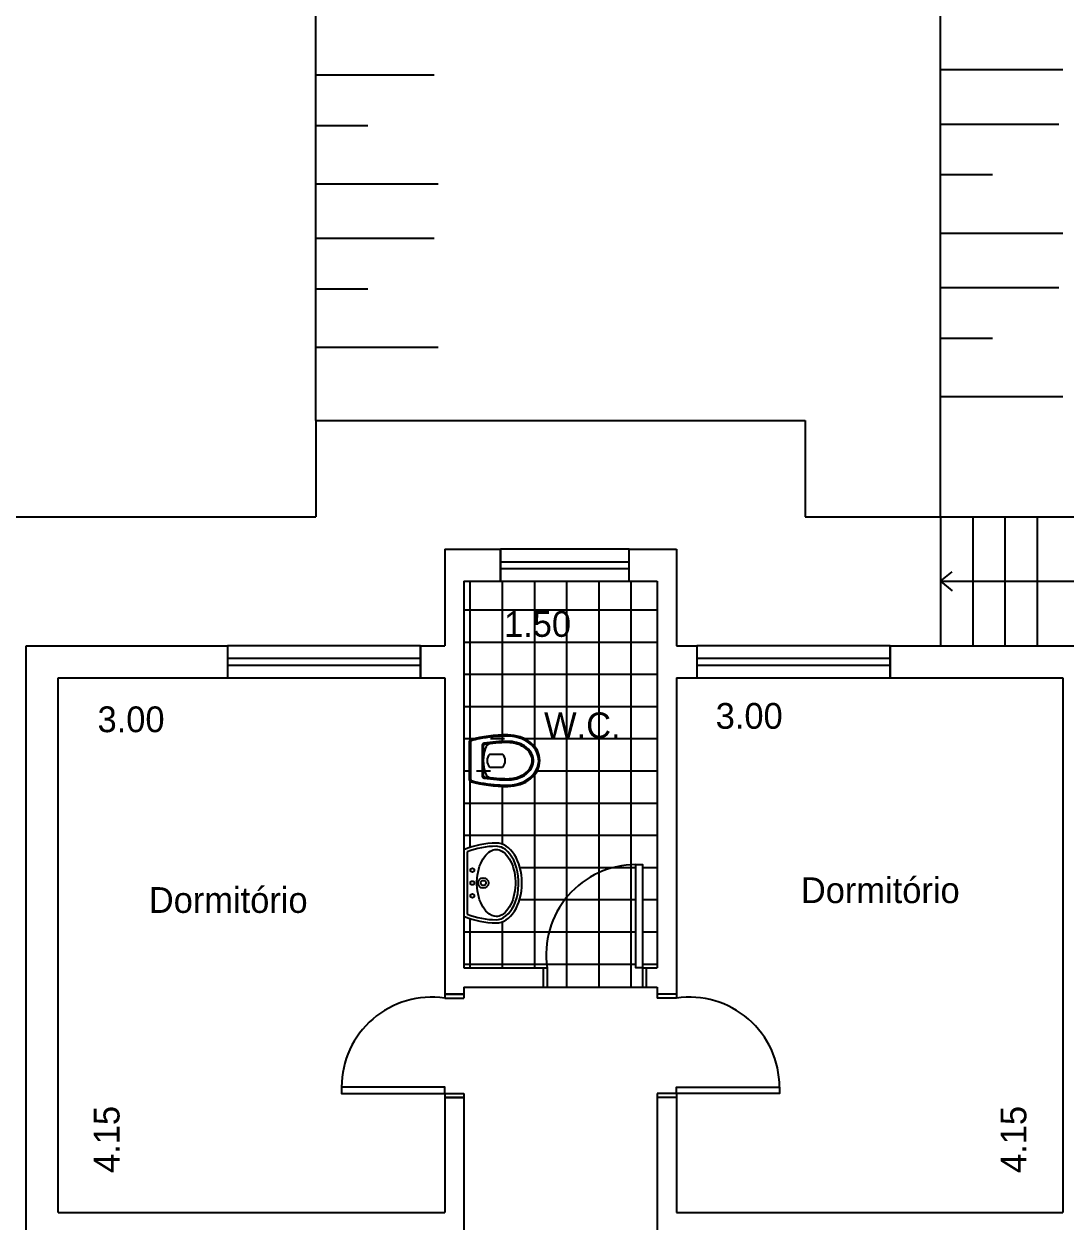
# Model space of a CAD drawing. Extents: x 0 to 58.4, y 0 to 35.7.
# Drawn here: x 16.92 to 25.01, y 14.31 to 23.62 of the extents above; entities that cross this region are included whole.
import ezdxf

# ---------------------------------------------------------------- set-up
doc = ezdxf.new("R2010")
doc.units = 0
doc.header["$MEASUREMENT"] = 0
doc.layers.get('0').update_dxf_attribs({"linetype": 'CONTINUOUS'})
doc.layers.get('DEFPOINTS').update_dxf_attribs({"linetype": 'CONTINUOUS'})
for name, color, linetype in [('BLOCO', 5, 'CONTINUOUS'), ('BLOCOS', 5, 'CONTINUOUS'), ('CINZA', 8, 'CONTINUOUS'), ('HACHURA', 1, 'CONTINUOUS'), ('PAREDE', 7, 'CONTINUOUS')]:
    doc.layers.add(name, color=color, linetype=linetype)
doc.styles.add('PADRÃO', font='', dxfattribs={"height": 0.2})
doc.styles.get('PADRÃO').set_extended_font_data('AvantGarde Bk BT')
doc.dimstyles.new('PADRÃOS', dxfattribs={"dimtxt": 0.15, "dimasz": 0.1, "dimexe": 1.25, "dimexo": 0.625, "dimgap": 0.1, "dimtad": 0, "dimjust": 1, "dimzin": 1, "dimdsep": 46, "dimtxsty": 'PADRÃO', "dimcen": 2.5, "dimse1": 1, "dimse2": 1, "dimsd1": 1, "dimsd2": 1, "dimclrt": 1, "dimadec": 0, "dimazin": 0, "dimtfac": 1, "dimtdec": 4, "dimtmove": 0, "dimatfit": 3, "dimfxl": 1, "dimtolj": 1, "dimtzin": 0, "dimarcsym": 0})

# ---------------------------------------------------------------- blocks, each defined once
blk = doc.blocks.new('J15')
at = {"layer": 'BLOCO'}
for p, q in [((1.5, 0.25), (0, 0.25)), ((0, 0.25), (0, 0)), ((1.5, 0), (1.5, 0.25)), ((1.5, 0.1500000000000057), (0, 0.1500000000000057)), ((0, 0.09999999999999432), (1.5, 0.09999999999999432)), ((0, 0), (1.5, 0))]:
    blk.add_line(p, q, dxfattribs=at)
blk = doc.blocks.new('J1')
at = {"layer": 'BLOCO'}
for p, q in [((0, 0.25), (0, 0)), ((1, 0.25), (0, 0.25)), ((1, 0), (1, 0.25)), ((1, 0.1500000000000057), (0, 0.1500000000000057)), ((0, 0.09999999999999432), (1, 0.09999999999999432)), ((0, 0), (1, 0))]:
    blk.add_line(p, q, dxfattribs=at)
blk = doc.blocks.new('P80D15')
at = {"layer": 'BLOCO', "ltscale": 0.015}
for p, q in [((0, 0.1500000000000057), (0, 0)), ((0, 0.1500000000000341), (0.03000000000000114, 0.1500000000000341)), ((0.03000000000000114, 0.1500000000000057), (0.03000000000000114, 0)), ((0.7700000000000102, 0.1500000000000057), (0.7700000000000102, 0)), ((0.7700000000000102, 0.1500000000000057), (0.8000000000000114, 0.1500000000000057)), ((0.8000000000000114, 0.1500000000000057), (0.8000000000000114, 0)), ((0, 2.842170943040401e-14), (0.03000000000000114, 0)), ((0.7699999999999818, 0), (0.8000000000000114, 0))]:
    blk.add_line(p, q, dxfattribs=at)
at = {"layer": 'BLOCO'}
blk.add_lwpolyline([(0.7700000000000102, 0.1500000000000057), (0.7199999999999989, 0.1500000000000057), (0.7199999999999989, 0.950000000000017), (0.7700000000000102, 0.950000000000017)], close=True, dxfattribs=at)
at = {"layer": 'BLOCO', "ltscale": 0.015}
blk.add_arc((0.7199999999999989, 0.2524375000000134), 0.6975625000000036, 89.99999999999959, 188.444460412286, dxfattribs=at)
blk = doc.blocks.new('P80E15')
at = {"layer": 'BLOCO', "ltscale": 0.015}
for p, q in [((0.03000000000000114, 0.1500000000000057), (0, 0.1500000000000057)), ((0, 0.1500000000000057), (0, 0)), ((0.03000000000000114, 0.1500000000000057), (0.03000000000000114, 0)), ((0.8000000000000114, 0.1500000000000341), (0.7700000000000102, 0.1500000000000341)), ((0.7700000000000102, 0.1500000000000057), (0.7700000000000102, 0)), ((0.8000000000000114, 0.1500000000000057), (0.8000000000000114, 0)), ((0.03000000000000114, 2.842170943040401e-14), (0, 0)), ((0.8000000000000114, 2.842170943040401e-14), (0.7700000000000102, 5.684341886080801e-14))]:
    blk.add_line(p, q, dxfattribs=at)
at = {"layer": 'BLOCO'}
blk.add_lwpolyline([(0.03000000000000114, 0.1500000000000057), (0.0800000000000125, 0.1500000000000057), (0.0800000000000125, 0.950000000000017), (0.03000000000000114, 0.950000000000017)], close=True, dxfattribs=at)
at = {"layer": 'BLOCO', "ltscale": 0.015}
blk.add_arc((0.0800000000000125, 0.2524375000000134), 0.6975625000000036, 351.555539587714, 90.00000000000041, dxfattribs=at)
blk = doc.blocks.new('*D46')
at = {"layer": 'DEFPOINTS', "color": 0, "linetype": 'ByBlock', "ltscale": 0.015}
for p in [(145.4512988575049, 149.2216964612451), (146.9512988575049, 149.2216964612451), (146.9512988575049, 148.8891438424021)]:
    blk.add_point(p, dxfattribs=at)
at = {"color": 1, "linetype": 'ByBlock', "ltscale": 0.015, "insert": (146.0225213849774, 148.8891438424021), "char_height": 0.2, "attachment_point": 5, "style": 'PADRÃO'}
blk.add_mtext('\\A1;1.50', dxfattribs=at)
blk = doc.blocks.new('*D47')
at = {"layer": 'DEFPOINTS', "color": 0, "linetype": 'ByBlock', "ltscale": 0.015}
for p in [(147.1012988575049, 148.4716964612451), (150.1012988575049, 148.4716964612451), (150.1012988575049, 148.1753364204665)]:
    blk.add_point(p, dxfattribs=at)
at = {"color": 1, "linetype": 'ByBlock', "ltscale": 0.015, "insert": (147.6659966597027, 148.1753364204665), "char_height": 0.2, "attachment_point": 5, "style": 'PADRÃO'}
blk.add_mtext('\\A1;3.00', dxfattribs=at)
blk = doc.blocks.new('*D48')
at = {"layer": 'DEFPOINTS', "color": 0, "linetype": 'ByBlock', "ltscale": 0.015}
for p in [(149.7193765350617, 148.4716964612451), (150.1012988575048, 148.4716964612451), (150.1012988575049, 144.3216964612451)]:
    blk.add_point(p, dxfattribs=at)
at = {"color": 1, "linetype": 'ByBlock', "ltscale": 0.015, "insert": (149.7193765350617, 144.8879739337726), "char_height": 0.2, "attachment_point": 5, "rotation": 90, "style": 'PADRÃO'}
blk.add_mtext('\\A1;4.15', dxfattribs=at)
blk = doc.blocks.new('*D49')
at = {"layer": 'DEFPOINTS', "color": 0, "linetype": 'ByBlock', "ltscale": 0.015}
for p in [(142.3012988575049, 148.4716964612451), (145.3012988575049, 148.4716964612451), (145.3012988575049, 148.1488987243724)]:
    blk.add_point(p, dxfattribs=at)
at = {"color": 1, "linetype": 'ByBlock', "ltscale": 0.015, "insert": (142.8659966597027, 148.1488987243724), "char_height": 0.2, "attachment_point": 5, "style": 'PADRÃO'}
blk.add_mtext('\\A1;3.00', dxfattribs=at)
blk = doc.blocks.new('*D50')
at = {"layer": 'DEFPOINTS', "color": 0, "linetype": 'ByBlock', "ltscale": 0.015}
for p in [(142.3012988575049, 148.4716964612451), (142.677988307051, 148.4716964612451), (142.3012988575049, 144.3216964612451)]:
    blk.add_point(p, dxfattribs=at)
at = {"color": 1, "linetype": 'ByBlock', "ltscale": 0.015, "insert": (142.677988307051, 144.8879739337726), "char_height": 0.2, "attachment_point": 5, "rotation": 90, "style": 'PADRÃO'}
blk.add_mtext('\\A1;4.15', dxfattribs=at)
blk = doc.blocks.new('VASOSAN')
at = {"layer": 'BLOCOS'}
for p, q in [((-0.04999870165021036, 0.1999637913173729), (-0.04999870165021036, 0.300036208682684)), ((0.05000129834978395, 0.2000000000000171), (0.05000129834978395, 0.3000000000000398)), ((-0.1156907586723577, 0.1400000000000148), (0.1156608751354042, 0.1400000000000148)), ((-0.1156899891503542, 0.1500000000000057), (0.1156563640565906, 0.1500000000000057)), ((-0.1449592708755176, 0.04000000000002046), (0.1449618675667352, 0.04000000000002046)), ((-0.144958964094414, 0.05000000000001137), (0.144958964094414, 0.05000000000001137))]:
    blk.add_line(p, q, dxfattribs=at)
for centre, radius, start, end in [((-1.681254687468936e-05, 0.2500000000000284), 0.07072348561596478, 44.98962509969003, 134.9688828081831), ((-1.681254687468936e-05, 0.2500000000000284), 0.07072348561596478, 225.0311171918169, 315.01037490031), ((-0.1156907586724003, 0.1599999999999966), 0.02, 189.3867869031125, 270.0000000001221), ((-0.1156899891503826, 0.1599999999999113), 0.01, 189.3843767903272, 270.0000000002443), ((0.1156563640566048, 0.1599999999999397), 0.01, 269.9999999999185, 350.5758748885445), ((0.1156608751354185, 0.1600000000000534), 0.02, 269.9999999999593, 350.5771305827586), ((-0.1449592708755176, 0.06000000000784667), 0.02, 195.5363314444965, 269.9999999879495), ((-0.1449589640944282, 0.0600000000000307), 0.01, 195.5346797106506, 270), ((0.1449589640941156, 0.06000000000059913), 0.01, 270.0000000017912, 344.483103753554), ((0.1449618675666784, 0.06000000000008754), 0.02, 270.0000000001221, 344.463668535786)]:
    blk.add_arc(centre, radius, start, end, dxfattribs=at)
for centre, major_axis, ratio, start_param, end_param in [((1.298349786793551e-06, 0.3400000000000034), (0, 0.25), 0.8000000000000114, 4.71238898038469, 7.853981633974483), ((1.298349786793551e-06, 0.3400000000000034), (0, 0.5), 0.4000000000000057, 1.570796326794897, 2.178171401941273), ((1.298349786793551e-06, 0.3400000000000034), (0, 0.5), 0.4000000000000057, 4.10501390519934, 4.71238898038469), ((3.162615456631102e-06, 0.2000000000000171), (-0.1315416254084454, 0), 0.380107846735427, 0, 3.141592653589793)]:
    blk.add_ellipse(centre, major_axis=major_axis, ratio=ratio, start_param=start_param, end_param=end_param, dxfattribs=at)
for points, knots in [([(0.1900012983497845, 0.3400000000000034), (0.1900012983497845, 0.3848761319792686), (0.1797393390216371, 0.4296688513161939), (0.1275724019719462, 0.5345347987748141), (0.06728061332151469, 0.5774883381547511), (-0.05557463358574921, 0.5822833263597715), (-0.1176873313140447, 0.5442092108278018), (-0.1772271428546759, 0.4396819034496957), (-0.1899987016502109, 0.3899119131999385), (-0.1899987016502109, 0.3400000000000034)], [4.71238898038469, 4.71238898038469, 4.71238898038469, 4.71238898038469, 5.268704666077937, 5.268704666077937, 6.251971787216637, 6.251971787216637, 7.235238908355337, 7.235238908355337, 7.853981633974483, 7.853981633974483, 7.853981633974483, 7.853981633974483]), ([(0.1500012983497925, 0.3400000000000034), (0.1500012983497925, 0.3788440209133057), (0.1410350669412708, 0.4175642631073231), (0.09785548235792874, 0.5046356523495774), (0.05186252916044509, 0.5365242863162791), (-0.035906470330346, 0.5428969122828846), (-0.08268716521656927, 0.5186239494114204), (-0.136675398657502, 0.4336095243094746), (-0.1499987016502189, 0.3869668551708401), (-0.1499987016502189, 0.3400000000000034)], [4.71238898038469, 4.71238898038469, 4.71238898038469, 4.71238898038469, 5.267303564860582, 5.267303564860582, 6.225165062483076, 6.225165062483076, 7.18302656010557, 7.18302656010557, 7.853981633974483, 7.853981633974483, 7.853981633974483, 7.853981633974483]), ([(0.1400012983497874, 0.3400000000000034), (0.1400012983497874, 0.3772837390730786), (0.1313244408788421, 0.4146147677288923), (0.08614040026922964, 0.5057958350239744), (0.03502463044166859, 0.5349710805647021), (-0.04931088296146413, 0.5246485128546965), (-0.08846614740087944, 0.4978919085569657), (-0.1301770436703151, 0.4186244413023701), (-0.139998701650228, 0.3793231752999873), (-0.139998701650228, 0.3400000000000034)], [4.71238898038469, 4.71238898038469, 4.71238898038469, 4.71238898038469, 5.266984672173268, 5.266984672173268, 6.376176055750425, 6.376176055750425, 7.268653195712185, 7.268653195712185, 7.853981633974483, 7.853981633974483, 7.853981633974483, 7.853981633974483]), ([(-0.1899987016502109, 0.3400000000000034), (-0.1899987016502109, 0.2628456380244302), (-0.1826597402104682, 0.1857481592563204), (-0.1646350625580055, 0.0962993025843275), (-0.1598779088782436, 0.07633152029333701), (-0.1545936493339752, 0.05732178411361133)], [1.570796326794897, 1.570796326794897, 1.570796326794897, 1.570796326794897, 2.037455774227855, 2.037455774227855, 2.178171373096618, 2.178171373096618, 2.178171373096618, 2.178171373096618]), ([(0.1255213970934932, 0.158362586435743), (0.1304959230626253, 0.1883329397418549), (0.1342856674288981, 0.2197754344096836), (0.1388984311594896, 0.280892952358073), (0.1400012983497874, 0.3104504303007616), (0.1400012983497874, 0.3400000000000034)], [4.319424209334854, 4.319424209334854, 4.319424209334854, 4.319424209334854, 4.526146784234752, 4.526146784234752, 4.71238898038469, 4.71238898038469, 4.71238898038469, 4.71238898038469]), ([(0.1353910129756457, 0.1567256052765629), (0.1406375926198677, 0.1883393074453181), (0.1445703338030171, 0.2215366219332111), (0.1489940345178695, 0.2833246268364178), (0.1500012983497925, 0.3116621455754114), (0.1500012983497925, 0.3400000000000034)], [4.319414935773391, 4.319414935773391, 4.319414935773391, 4.319414935773391, 4.53527739023095, 4.53527739023095, 4.71238898038469, 4.71238898038469, 4.71238898038469, 4.71238898038469]), ([(0.1545944801337669, 0.0573247746568768), (0.1714080019636555, 0.1178830224408784), (0.1827947395838834, 0.188231392050767), (0.1891612343353728, 0.2873542333339003), (0.1900012983497845, 0.3136769834079587), (0.1900012983497845, 0.3400000000000034)], [4.105016649121983, 4.105016649121983, 4.105016649121983, 4.105016649121983, 4.553177186481221, 4.553177186481221, 4.71238898038469, 4.71238898038469, 4.71238898038469, 4.71238898038469])]:
    blk.add_open_spline(points, degree=3, knots=knots, dxfattribs=at)
for points in [[(-0.1499987016502189, 0.3400000000000034), (-0.1499987016502189, 0.2771333061211863), (-0.1449377691834997, 0.2142947379843179), (-0.1354229546785177, 0.1567380311504962)], [(-0.1399987016502138, 0.3400000000000034), (-0.1399987016502138, 0.2776703725988909), (-0.1349701841103865, 0.2153313553609451), (-0.1255561557510418, 0.1583694305881238)]]:
    blk.add_open_spline(points, degree=3, dxfattribs=at)
blk = doc.blocks.new('LAVAT')
at = {"layer": 'BLOCOS'}
for p, q in [((-0.2573623180961135, 0), (0.2573623180960993, 0)), ((-0.2410322495695425, 0.02500000000000568), (0.2410322495695283, 0.02500000000000568))]:
    blk.add_line(p, q, dxfattribs=at)
for centre, radius in [((-2.842170943040401e-14, 0.1500000000000057), 0.04), ((-2.842170943040401e-14, 0.1500000000000057), 0.02), ((-0.09999999999999432, 0.06499999999999773), 0.015), ((0, 0.06499999999999773), 0.015), ((0.09999999999999432, 0.06499999999999773), 0.015)]:
    blk.add_circle(centre, radius, dxfattribs=at)
for centre, radius, start, end in [((0.3099999999999739, 0.25), 0.6200000000000045, 180, 203.779994731564), ((0.3099999999999739, 0.25), 0.5951987399818819, 180.0000000000055, 202.2113997706397), ((-0.3099999999999739, 0.25), 0.5951987399818819, 337.7886002293573, 359.9999999999946), ((-0.3099999999999739, 0.25), 0.6200000000000045, 336.2200052684331, 7.016477563892661e-15)]:
    blk.add_arc(centre, radius, start, end, dxfattribs=at)
blk.add_ellipse((-2.842170943040401e-14, 0.25), major_axis=(0.3100000000000023, 0), ratio=0.645161290322576, start_param=0, end_param=3.141592653589793, dxfattribs=at)
for points, knots in [([(0.2849999999999824, 0.2500000000000284), (0.2849999999999682, 0.300317964642403), (0.2452497040517159, 0.3541887687748044), (0.1008916727811169, 0.4227595909021034), (3.167234224576987e-05, 0.4339558931305021), (-0.1743068501371283, 0.3989778962069579), (-0.2442601782461509, 0.3532994974840165), (-0.2803506487652356, 0.2860131679577762), (-0.2851229441039038, 0.2679846562883483), (-0.285198739981908, 0.2499999999999716)], [0, 0, 0, 0, 0.9361481793933827, 0.9361481793933827, 1.872296358786765, 1.872296358786765, 2.808444538180148, 2.808444538180148, 3.13938546545754, 3.13938546545754, 3.13938546545754, 3.13938546545754]), ([(0.2599999999999625, 0.2500000000000284), (0.2599999999999625, 0.2784978981889878), (0.242078010852012, 0.3126567214920613), (0.1643569005752425, 0.3704649949829673), (0.1030052039381815, 0.3920693254798095), (-0.02877373062847255, 0.4037223597623836), (-0.0976825814684048, 0.3936467971219031), (-0.2034406750199054, 0.3477822861136133), (-0.2396263539294523, 0.3143366745038918), (-0.2661732608932681, 0.2526194074667387), (-0.2627272874450739, 0.2240541362115209), (-0.2158391141528142, 0.162032776211305), (-0.168127663237712, 0.1314918993692231), (-0.04805875393354597, 0.09792981637818343), (0.02266607553652022, 0.095757041570522), (0.1477154277714732, 0.1225128520000851), (0.2007272141554637, 0.1503951910720218), (0.2508407150234859, 0.2045307616155014), (0.2599999999999767, 0.2286312563089723), (0.2599999999999625, 0.2500000000000284)], [0, 0, 0, 0, 0.718091798041799, 0.718091798041799, 1.436183596083598, 1.436183596083598, 2.154275394125397, 2.154275394125397, 2.872367192167196, 2.872367192167196, 3.590458990208995, 3.590458990208995, 4.308550788250794, 4.308550788250794, 5.026642586292593, 5.026642586292593, 5.744734384334392, 5.744734384334392, 6.283185307179586, 6.283185307179586, 6.283185307179586, 6.283185307179586])]:
    blk.add_open_spline(points, degree=3, knots=knots, dxfattribs=at)

msp = doc.modelspace()

# ---------------------------------------------------------------- hatches: boundary and pattern name
at = {"layer": 'HACHURA', "ltscale": 0.015}
h = msp.add_hatch(dxfattribs=at)
h.set_pattern_fill('NET', color=256, scale=2, style=0)
h.set_pattern_definition([(0, (-125.116614280291, -129.9344405461222), (0, 0.25), []), (90, (-125.116614280291, -129.9344405461222), (-0.25, 1.530757942277972e-17), [])])
h.paths.add_polyline_path([(20.98034976659673, 16.2872559151229), (20.98034976659673, 16.13725591512287), (21.72034976659674, 16.13725591512292), (21.72034976659674, 16.28725591512293), (21.67034976659673, 16.28725591512292), (21.67034976659673, 17.08725591512294, 0.4580704259902385)])
edge = h.paths.add_edge_path()
edge.add_ellipse((20.58468457721389, 16.944846966504), major_axis=(2.665058088493022e-14, -0.3100000000000023), ratio=0.645161290322576, start_angle=0, end_angle=180, ccw=False)
edge.add_arc((20.58468457721385, 17.25484696650395), 0.6200000000000095, 246.22000526859222, 269.99999999996885, ccw=False)
edge.add_line((20.33468457721389, 16.68748464840375), (20.3346845772139, 16.28725591512287))
edge.add_line((20.3346845772139, 16.28725591512287), (20.95034976659673, 16.2872559151229))
edge.add_line((20.95034976659673, 16.2872559151229), (20.98034976659672, 16.28725591512296))
edge.add_arc((21.67034976659673, 16.38969341512293), 0.6975625000000023, 90, 188.4444604122836, ccw=False)
edge.add_line((21.67034976659673, 17.08725591512294), (21.72034976659674, 17.08725591512294))
edge.add_line((21.72034976659674, 17.08725591512294), (21.72034976659674, 16.28725591512293))
edge.add_line((21.72034976659674, 16.28725591512293), (21.75034976659674, 16.28725591512293))
edge.add_line((21.75034976659674, 16.28725591512293), (21.83468457721392, 16.2872559151229))
edge.add_line((21.83468457721392, 16.2872559151229), (21.83468457721392, 19.2872559151229))
edge.add_line((21.83468457721392, 19.2872559151229), (21.61726162426848, 19.2872559151229))
edge.add_line((21.61726162426848, 19.2872559151229), (20.61726162426848, 19.28725591512287))
edge.add_line((20.61726162426848, 19.28725591512287), (20.33468457721389, 19.28725591512287))
edge.add_line((20.33468457721389, 19.28725591512287), (20.33468457721389, 17.20220928460416))
edge.add_arc((20.58468457721392, 16.63484696650399), 0.6200000000000065, 90.00000000000688, 113.779994731415, ccw=False)
edge = h.paths.add_edge_path(flags=16)
edge.add_ellipse((20.6746845772139, 17.8948166756051), major_axis=(0.25, 8.835861458732913e-15), ratio=0.8000000000000114, start_angle=270, end_angle=450, ccw=False)
edge.add_ellipse((20.6746845772139, 17.8948166756051), major_axis=(0.5, 1.767172291746583e-14), ratio=0.4000000000000057, start_angle=235.1999716104384, end_angle=270, ccw=False)
edge.add_arc((20.39468457721392, 17.74985610638821), 0.02000000000000036, 180.0000000000407, 258.1772623961114, ccw=False)
edge.add_line((20.37468457721392, 17.7498561063882), (20.37468457721391, 18.03977724483039))
edge.add_arc((20.39468457721391, 18.03977724482822), 0.01999999999999964, 101.82273711179658, 179.999999993761, ccw=False)
edge.add_ellipse((20.6746845772139, 17.8948166756051), major_axis=(0.5, 1.767172291746583e-14), ratio=0.4000000000000057, start_angle=90, end_angle=124.80002838732861, ccw=False)
h.paths.add_polyline_path([(20.58468457721388, 19.10882417540074), (21.22712963215893, 19.10882417540074), (21.22712963215893, 18.80058241715898), (20.58468457721388, 18.80058241715898)], flags=24)
h.paths.add_polyline_path([(20.90047618599574, 18.01318345010123), (21.61297618599573, 18.01318345010123), (21.61297618599573, 18.32513399955178), (20.90047618599574, 18.32513399955178)], flags=24)

# ---------------------------------------------------------------- linework, layer by layer
at = {"layer": 'CINZA', "ltscale": 0.015}
for p, q in [((19.18468457721386, 20.53725591512287), (19.18468457721389, 26.15331567132381)), ((24.03468457721394, 19.7872559151229), (24.03468457721397, 26.15331567132378)), ((24.03468457721394, 23.26080050786373), (24.98376349897586, 23.26080050786373)), ((19.18468457721389, 23.21977242532529), (20.10350485570368, 23.21977242532529)), ((19.18468457721389, 22.82691527208351), (19.58910662224017, 22.82691527208351)), ((24.03468457721394, 22.83772380690039), (24.95350485570373, 22.83772380690039)), ((24.03468457721394, 22.44486665365861), (24.43910662224022, 22.44486665365861)), ((19.18468457721389, 22.37361855680456), (20.13376349897581, 22.37361855680456)), ((24.03468457721394, 21.99156993837966), (24.98376349897586, 21.99156993837966)), ((19.18468457721389, 21.95054173919272), (20.10350485570368, 21.95054173919272)), ((19.18468457721389, 21.55768458595094), (19.58910662224017, 21.55768458595094)), ((24.03468457721394, 21.56849312076781), (24.95350485570373, 21.56849312076781)), ((24.03468457721394, 21.17563596752603), (24.43910662224022, 21.17563596752603)), ((19.18468457721389, 21.10438787067199), (20.13376349897581, 21.10438787067199)), ((24.03468457721394, 20.72233925224708), (24.98376349897586, 20.72233925224708)), ((19.18468457721386, 20.53725591512287), (22.98468457721393, 20.53725591512296)), ((19.18468457721386, 20.53725591512287), (19.18468457721389, 19.7872559151229)), ((22.98468457721393, 20.53725591512296), (22.98468457721393, 19.7872559151229)), ((15.93468457721389, 19.7872559151229), (19.18468457721389, 19.7872559151229)), ((22.98468457721393, 19.7872559151229), (25.53468457721394, 19.7872559151229)), ((24.03468457721394, 19.7872559151229), (24.03468457721394, 18.7872559151229)), ((24.28468457721394, 19.7872559151229), (24.28468457721394, 18.7872559151229)), ((24.53468457721394, 19.7872559151229), (24.53468457721394, 18.7872559151229)), ((24.78468457721394, 19.7872559151229), (24.78468457721394, 18.7872559151229)), ((24.03468457721394, 19.2872559151229), (24.12571996881948, 19.36055542636115)), ((24.03468457721394, 19.2872559151229), (25.53468457721394, 19.2872559151229)), ((24.03468457721394, 19.2872559151229), (24.12571996881948, 19.21395640388465))]:
    msp.add_line(p, q, dxfattribs=at)
at = {"layer": 'HACHURA', "ltscale": 0.015}
msp.add_line((20.95034976659673, 16.13725591512286), (21.72034976659671, 16.13725591512292), dxfattribs=at)
at = {"layer": 'PAREDE', "ltscale": 0.015}
for p, q in [((20.18468457721391, 19.5372559151229), (20.18468457721394, 18.78725591512293)), ((20.18468457721391, 19.5372559151229), (20.61726162426848, 19.5372559151229)), ((20.61726162426848, 19.28725591512287), (20.61726162426848, 19.5372559151229)), ((21.61726162426848, 19.28725591512287), (21.61726162426848, 19.5372559151229)), ((21.61726162426848, 19.5372559151229), (21.98468457721393, 19.5372559151229)), ((21.98468457721393, 19.5372559151229), (21.98468457721393, 18.7872559151229)), ((20.33468457721389, 19.28725591512287), (20.33468457721389, 16.28725591512287)), ((20.33468457721389, 19.28725591512287), (20.61726162426848, 19.28725591512287)), ((21.61726162426848, 19.2872559151229), (21.83468457721392, 19.2872559151229)), ((21.83468457721392, 19.2872559151229), (21.83468457721392, 16.28725591512293)), ((16.93468457721389, 18.7872559151229), (18.4980960772553, 18.7872559151229)), ((16.93468457721391, 13.4915856064886), (16.93468457721389, 18.7872559151229)), ((18.4980960772553, 18.78725591512284), (18.4980960772553, 18.53725591512284)), ((19.9980960772553, 18.78725591512284), (19.9980960772553, 18.53725591512284)), ((19.9980960772553, 18.7872559151229), (20.18468457721391, 18.7872559151229)), ((21.98468457721393, 18.7872559151229), (22.14306015132735, 18.7872559151229)), ((22.14306015132735, 18.78725591512287), (22.14306015132735, 18.53725591512287)), ((23.64306015132735, 18.78725591512287), (23.64306015132735, 18.53725591512287)), ((23.64306015132735, 18.7872559151229), (25.35134154121724, 18.7872559151229)), ((17.18468457721391, 18.5372559151229), (18.4980960772553, 18.5372559151229)), ((17.18468457721391, 14.38725591512289), (17.18468457721391, 18.5372559151229)), ((19.9980960772553, 18.53725591512287), (20.18468457721391, 18.53725591512287)), ((20.18468457721391, 18.5372559151229), (20.18468457721394, 16.0804557826855)), ((21.98468457721393, 18.53725591512287), (22.14306015132735, 18.53725591512287)), ((21.98468457721393, 18.5372559151229), (21.98468457721393, 16.08045578268553)), ((23.64306015132735, 18.53725591512287), (24.98468457721395, 18.5372559151229)), ((24.98468457721393, 18.5372559151229), (24.98468457721395, 14.38725591512289)), ((20.33468457721395, 16.28725591512287), (20.95034976659673, 16.2872559151229)), ((20.95034976659673, 16.2872559151229), (20.95034976659673, 16.13725591512286)), ((21.75034976659674, 16.2872559151229), (21.75034976659674, 16.13725591512286)), ((21.75034976659674, 16.2872559151229), (21.83468457721398, 16.2872559151229)), ((20.33468457721395, 16.13725591512286), (20.95034976659673, 16.13725591512292)), ((20.33468457721389, 16.13725591512289), (20.33468457721389, 16.0804557826855)), ((21.75034976659674, 16.13725591512292), (21.83468457721398, 16.13725591512289)), ((21.83468457721392, 16.13725591512292), (21.83468457721389, 16.0804557826855)), ((20.33468457721389, 16.0804557826855), (20.18468457721391, 16.0804557826855)), ((21.98468457721393, 16.0804557826855), (21.83468457721395, 16.0804557826855)), ((20.33468457721389, 15.28045578268549), (20.18468457721391, 15.28045578268549)), ((20.18468457721394, 15.28045578268546), (20.18468457721391, 14.38725591512292)), ((20.33468457721389, 15.28045578268546), (20.33468457721392, 14.23725591512289)), ((21.98468457721393, 15.28045578268549), (21.83468457721395, 15.28045578268549)), ((21.83468457721392, 15.28045578268549), (21.83468457721395, 14.23725591512286)), ((21.98468457721393, 15.28045578268549), (21.98468457721393, 14.38725591512289)), ((17.18468457721391, 14.38725591512289), (20.18468457721391, 14.38725591512292)), ((21.98468457721393, 14.38725591512289), (24.98468457721395, 14.38725591512289))]:
    msp.add_line(p, q, dxfattribs=at)

# ---------------------------------------------------------------- block references
at = {"layer": 'BLOCO', "ltscale": 0.015}
for name, p in [('J1', (20.61726162426848, 19.28725591512287)), ('J15', (18.4980960772553, 18.5372559151229)), ('J15', (22.14306015132735, 18.53725591512287)), ('P80D15', (20.95034976659673, 16.13725591512292))]:
    msp.add_blockref(name, p, dxfattribs=at)
for name, p, rotation in [('P80E15', (20.33468457721389, 15.28045578268546), 90), ('P80D15', (21.83468457721389, 16.0804557826855), 270)]:
    msp.add_blockref(name, p, dxfattribs=dict(at, rotation=rotation))
at = {"layer": 'HACHURA', "ltscale": 0.015}
for name, p, rotation in [('VASOSAN', (20.33468457721389, 17.89481797395487), 270.000000000002), ('LAVAT', (20.33468457721389, 16.94484696650395), 270.0000000000049)]:
    msp.add_blockref(name, p, dxfattribs=dict(at, rotation=rotation))

# ---------------------------------------------------------------- texts
at = {"layer": 'HACHURA', "ltscale": 0.015, "style": 'PADRÃO'}
for s, p in [('W.C.', (20.95672618599573, 18.06915872482651)), ('Dormitório', (22.95052862044972, 16.78877609647853)), ('Dormitório', (17.88719501954515, 16.71270686759081))]:
    msp.add_text(s, height=0.2, dxfattribs=at).set_placement(p)

# ---------------------------------------------------------------- dimensions: what is measured, and where the dimension line sits
at = {"layer": 'HACHURA', "ltscale": 0.015}
dim = msp.add_linear_dim(base=(21.83468457721392, 18.95470329627986), p1=(20.33468457721389, 19.28725591512287), p2=(21.83468457721392, 19.28725591512287), dimstyle='PADRÃOS', dxfattribs=at)
dim.commit()
dim.dimension.update_dxf_attribs({"geometry": '*D46', "text_midpoint": (20.90590710468641, 18.95470329627986), "dimtype": 160, "insert": (-125.116614280291, -129.9344405461222)})
for base, p1, p2, picture, middle in [((20.18468457721391, 18.21445817825023), (17.18468457721391, 18.5372559151229), (20.18468457721391, 18.53725591512287), '*D49', (17.74938237941171, 18.21445817825023)), ((24.98468457721393, 18.24089587434426), (21.98468457721393, 18.53725591512287), (24.98468457721393, 18.5372559151229), '*D47', (22.54938237941172, 18.24089587434426))]:
    dim = msp.add_linear_dim(base=base, p1=p1, p2=p2, dimstyle='PADRÃOS', dxfattribs=at)
    dim.commit()
    dim.dimension.update_dxf_attribs({"geometry": picture, "text_midpoint": middle, "insert": (-125.116614280291, -129.9344405461222)})
for base, p1, p2, picture, middle in [((17.56137402676003, 18.5372559151229), (17.18468457721391, 14.38725591512289), (17.18468457721391, 18.5372559151229), '*D50', (17.56137402676003, 14.95353338765037)), ((24.60276225477068, 18.53725591512293), (24.98468457721395, 14.38725591512289), (24.98468457721387, 18.53725591512293), '*D48', (24.60276225477068, 14.95353338765037))]:
    dim = msp.add_linear_dim(base=base, p1=p1, p2=p2, angle=90, dimstyle='PADRÃOS', dxfattribs=at)
    dim.commit()
    dim.dimension.update_dxf_attribs({"geometry": picture, "text_midpoint": middle, "insert": (-125.116614280291, -129.9344405461222)})

doc.saveas('drawing.dxf')
